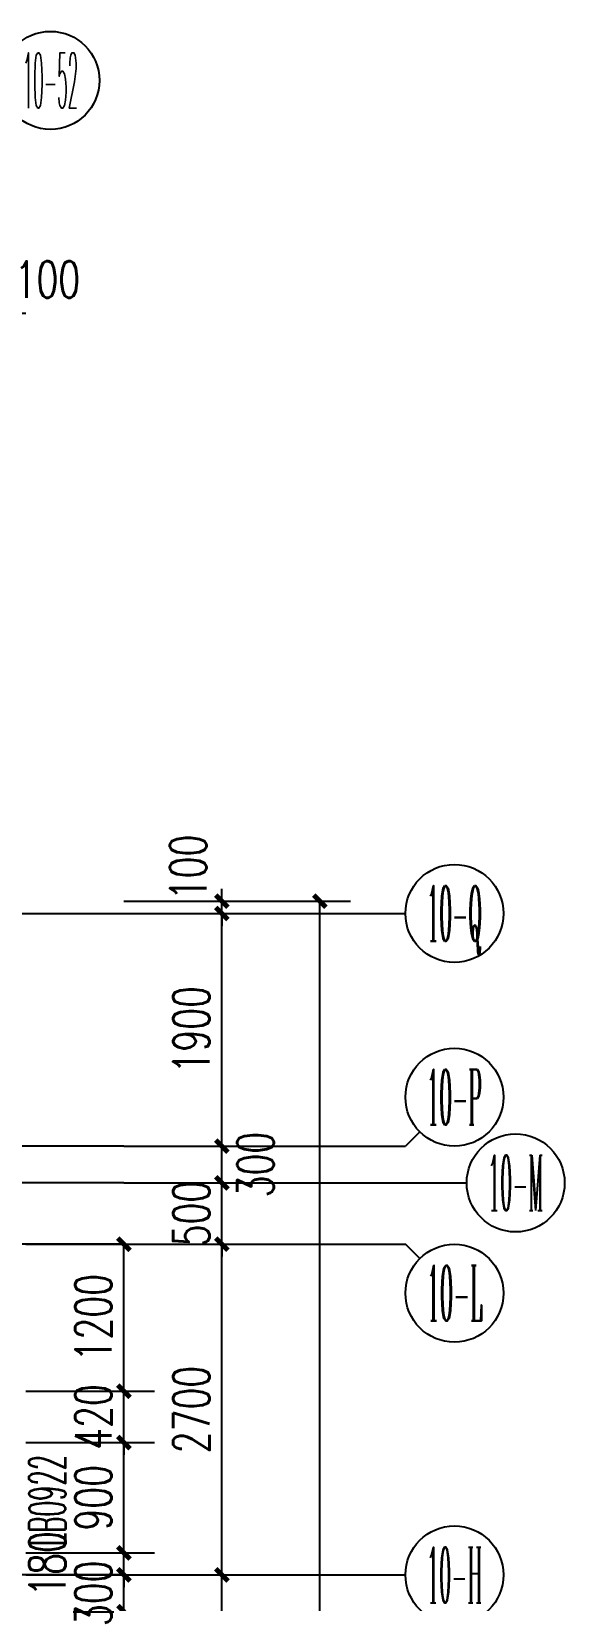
# Model space of a CAD drawing. Header units: millimetres. Extents: x 815519 to 890079, y 147095 to 251022.
# Drawn here: x 885724 to 890079, y 164278 to 177095 of the extents above; entities that cross this region are included whole.
import ezdxf
from ezdxf.enums import TextEntityAlignment as Align

# ---------------------------------------------------------------- set-up
doc = ezdxf.new("R2010")
doc.units = ezdxf.units.MM
doc.header["$LTSCALE"] = 1000
doc.linetypes.add('DOTE', pattern=[61.468, 50.8, -5.08, 0.508, -5.08])
doc.layers.get('Defpoints').update_dxf_attribs({"color": 1})
for name, color, linetype in [('AXIS', 3, 'Continuous'), ('AXIS_TEXT', 7, 'Continuous'), ('PUB_DIM', 3, 'Continuous'), ('WINDOW', 4, 'Continuous'), ('WINDOW_TEXT', 7, 'Continuous'), ('看线', 163, 'Continuous'), ('面积框', 6, 'Continuous')]:
    doc.layers.add(name, color=color, linetype=linetype)
doc.layers.add('DOTE', color=1, linetype='DOTE', plot=False)
doc.styles.add('_TCH_AXIS', font='COMPLEX', dxfattribs={"bigfont": 'GBCBIG'})
doc.styles.add('_TCH_DIM_T3', font='SIMPLEX.shx', dxfattribs={"width": 0.7, "bigfont": 'GBCBIG.shx'})
doc.styles.add('_TCH_WINDOW', font='SIMPLEX', dxfattribs={"height": 3.5, "bigfont": 'GBCBIG'})
doc.styles.add('COMPLEX', font='COMPLEX')
doc.dimstyles.new('_TCH_ARCH&&100', dxfattribs={"dimtxt": 297.5, "dimasz": 100, "dimexe": 250, "dimexo": 300, "dimgap": 100, "dimtad": 1, "dimdec": 0, "dimzin": 0, "dimdsep": 46, "dimtxsty": '_TCH_DIM_T3', "dimblk": 'ARCHTICK', "dimcen": 0.09, "dimclrt": 7, "dimazin": 2, "dimtfac": 1, "dimtdec": 0, "dimtix": 1, "dimtmove": 2, "dimatfit": 3, "dimfxl": 1, "dimtolj": 1, "dimtzin": 0, "dimarcsym": 0})

# ---------------------------------------------------------------- blocks, each defined once
blk = doc.blocks.new('_AXISO')
blk.add_circle((0, 0), 0.5)
at = {"layer": 'AXIS_TEXT', "style": 'COMPLEX', "width": 1.041667}
blk.add_attdef('A', text='', height=0.56, dxfattribs=at).set_placement((-0.25, -0.28), (0.25, -0.28), align=Align.FIT)
blk = doc.blocks.new('_ArchTick')
at = {"color": 0, "linetype": 'ByBlock', "const_width": 0.4}
blk.add_lwpolyline([(-0.5, -0.5), (0.5, 0.5)], dxfattribs=at)
blk = doc.blocks.new('*D628')
at = {"layer": 'Defpoints', "color": 0, "transparency": 16777216}
for p in [(-302973, 361950), (-301873, 361950), (-302973, 346150)]:
    blk.add_point(p, dxfattribs=at)
at = {"layer": 'PUB_DIM', "color": 0, "lineweight": -2, "transparency": 16777216}
for p, q in [((-302673, 361950), (-301623, 361950)), ((-301873, 346150), (-301873, 361950)), ((-302673, 346150), (-301623, 346150))]:
    blk.add_line(p, q, dxfattribs=at)
at = {"layer": 'PUB_DIM', "color": 0, "lineweight": -2, "transparency": 16777216, "xscale": 100, "yscale": 100, "zscale": 100}
for p, rotation in [((-301873, 361950), 90), ((-301873, 346150), 270)]:
    blk.add_blockref('_ArchTick', p, dxfattribs=dict(at, rotation=rotation))
at = {"layer": 'PUB_DIM', "color": 7, "transparency": 16777216, "insert": (-302122, 354050), "char_height": 297.5, "attachment_point": 5, "rotation": 90, "style": '_TCH_DIM_T3'}
blk.add_mtext('\\A1;15800', dxfattribs=at)
blk = doc.blocks.new('*D629')
at = {"layer": 'Defpoints', "color": 0, "transparency": 16777216}
for p in [(-303773, 361950), (-303773, 361850), (-302673, 361950)]:
    blk.add_point(p, dxfattribs=at)
at = {"layer": 'PUB_DIM', "color": 0, "lineweight": -2, "transparency": 16777216}
for p, q in [((-302673, 361950), (-302673, 362050)), ((-303473, 361950), (-302423, 361950)), ((-303473, 361850), (-302423, 361850)), ((-302673, 361850), (-302673, 361950)), ((-302673, 361850), (-302673, 361750))]:
    blk.add_line(p, q, dxfattribs=at)
at = {"layer": 'PUB_DIM', "color": 0, "lineweight": -2, "transparency": 16777216, "xscale": 100, "yscale": 100, "zscale": 100}
for p, rotation in [((-302673, 361950), 270), ((-302673, 361850), 90)]:
    blk.add_blockref('_ArchTick', p, dxfattribs=dict(at, rotation=rotation))
at = {"layer": 'PUB_DIM', "color": 7, "transparency": 16777216, "insert": (-302948, 362225), "char_height": 297.5, "attachment_point": 5, "rotation": 90, "style": '_TCH_DIM_T3'}
blk.add_mtext('\\A1;100', dxfattribs=at)
blk = doc.blocks.new('*D630')
at = {"layer": 'Defpoints', "color": 0, "transparency": 16777216}
for p in [(-303773, 361850), (-302673, 361850), (-303773, 359950)]:
    blk.add_point(p, dxfattribs=at)
at = {"layer": 'PUB_DIM', "color": 0, "lineweight": -2, "transparency": 16777216}
for p, q in [((-303473, 361850), (-302423, 361850)), ((-302673, 359950), (-302673, 361850)), ((-303473, 359950), (-302423, 359950))]:
    blk.add_line(p, q, dxfattribs=at)
at = {"layer": 'PUB_DIM', "color": 0, "lineweight": -2, "transparency": 16777216, "xscale": 100, "yscale": 100, "zscale": 100}
for p, rotation in [((-302673, 361850), 90), ((-302673, 359950), 270)]:
    blk.add_blockref('_ArchTick', p, dxfattribs=dict(at, rotation=rotation))
at = {"layer": 'PUB_DIM', "color": 7, "transparency": 16777216, "insert": (-302922, 360900), "char_height": 297.5, "attachment_point": 5, "rotation": 90, "style": '_TCH_DIM_T3'}
blk.add_mtext('\\A1;1900', dxfattribs=at)
blk = doc.blocks.new('*D631')
at = {"layer": 'Defpoints', "color": 0, "transparency": 16777216}
for p in [(-303773, 359950), (-302673, 359950), (-303773, 359650)]:
    blk.add_point(p, dxfattribs=at)
at = {"layer": 'PUB_DIM', "color": 0, "lineweight": -2, "transparency": 16777216}
for p, q in [((-303473, 359950), (-302423, 359950)), ((-302673, 359650), (-302673, 359950)), ((-303473, 359650), (-302423, 359650))]:
    blk.add_line(p, q, dxfattribs=at)
at = {"layer": 'PUB_DIM', "color": 0, "lineweight": -2, "transparency": 16777216, "xscale": 100, "yscale": 100, "zscale": 100}
for p, rotation in [((-302673, 359950), 90), ((-302673, 359650), 270)]:
    blk.add_blockref('_ArchTick', p, dxfattribs=dict(at, rotation=rotation))
at = {"layer": 'PUB_DIM', "color": 7, "transparency": 16777216, "insert": (-302398, 359800), "char_height": 297.5, "attachment_point": 5, "rotation": 90, "style": '_TCH_DIM_T3'}
blk.add_mtext('\\A1;300', dxfattribs=at)
blk = doc.blocks.new('*D632')
at = {"layer": 'Defpoints', "color": 0, "transparency": 16777216}
for p in [(-303773, 359650), (-302673, 359650), (-303773, 359150)]:
    blk.add_point(p, dxfattribs=at)
at = {"layer": 'PUB_DIM', "color": 0, "lineweight": -2, "transparency": 16777216}
for p, q in [((-302673, 359650), (-302673, 359750)), ((-303473, 359650), (-302423, 359650)), ((-302673, 359150), (-302673, 359650)), ((-303473, 359150), (-302423, 359150)), ((-302673, 359150), (-302673, 359050))]:
    blk.add_line(p, q, dxfattribs=at)
at = {"layer": 'PUB_DIM', "color": 0, "lineweight": -2, "transparency": 16777216, "xscale": 100, "yscale": 100, "zscale": 100}
for p, rotation in [((-302673, 359650), 270), ((-302673, 359150), 90)]:
    blk.add_blockref('_ArchTick', p, dxfattribs=dict(at, rotation=rotation))
at = {"layer": 'PUB_DIM', "color": 7, "transparency": 16777216, "insert": (-302922, 359400), "char_height": 297.5, "attachment_point": 5, "rotation": 90, "style": '_TCH_DIM_T3'}
blk.add_mtext('\\A1;500', dxfattribs=at)
blk = doc.blocks.new('*D633')
at = {"layer": 'Defpoints', "color": 0, "transparency": 16777216}
for p in [(-303773, 359150), (-302673, 359150), (-303773, 356450)]:
    blk.add_point(p, dxfattribs=at)
at = {"layer": 'PUB_DIM', "color": 0, "lineweight": -2, "transparency": 16777216}
for p, q in [((-303473, 359150), (-302423, 359150)), ((-302673, 356450), (-302673, 359150)), ((-303473, 356450), (-302423, 356450))]:
    blk.add_line(p, q, dxfattribs=at)
at = {"layer": 'PUB_DIM', "color": 0, "lineweight": -2, "transparency": 16777216, "xscale": 100, "yscale": 100, "zscale": 100}
for p, rotation in [((-302673, 359150), 90), ((-302673, 356450), 270)]:
    blk.add_blockref('_ArchTick', p, dxfattribs=dict(at, rotation=rotation))
at = {"layer": 'PUB_DIM', "color": 7, "transparency": 16777216, "insert": (-302922, 357800), "char_height": 297.5, "attachment_point": 5, "rotation": 90, "style": '_TCH_DIM_T3'}
blk.add_mtext('\\A1;2700', dxfattribs=at)
blk = doc.blocks.new('*D634')
at = {"layer": 'Defpoints', "color": 0, "transparency": 16777216}
for p in [(-303773, 356450), (-302673, 356450), (-303773, 354150)]:
    blk.add_point(p, dxfattribs=at)
at = {"layer": 'PUB_DIM', "color": 0, "lineweight": -2, "transparency": 16777216}
for p, q in [((-303473, 356450), (-302423, 356450)), ((-302673, 354150), (-302673, 356450)), ((-303473, 354150), (-302423, 354150))]:
    blk.add_line(p, q, dxfattribs=at)
at = {"layer": 'PUB_DIM', "color": 0, "lineweight": -2, "transparency": 16777216, "xscale": 100, "yscale": 100, "zscale": 100}
for p, rotation in [((-302673, 356450), 90), ((-302673, 354150), 270)]:
    blk.add_blockref('_ArchTick', p, dxfattribs=dict(at, rotation=rotation))
at = {"layer": 'PUB_DIM', "color": 7, "transparency": 16777216, "insert": (-302922, 355300), "char_height": 297.5, "attachment_point": 5, "rotation": 90, "style": '_TCH_DIM_T3'}
blk.add_mtext('\\A1;2300', dxfattribs=at)
blk = doc.blocks.new('*D701')
at = {"layer": 'Defpoints', "color": 0, "transparency": 16777216}
for p in [(-304373, 366750), (-304473, 365650), (-304373, 365650)]:
    blk.add_point(p, dxfattribs=at)
at = {"layer": 'PUB_DIM', "color": 0, "lineweight": -2, "transparency": 16777216}
for p, q in [((-304473, 365950), (-304473, 367000)), ((-304373, 365950), (-304373, 367000)), ((-304473, 366750), (-304573, 366750)), ((-304473, 366750), (-304373, 366750)), ((-304373, 366750), (-304273, 366750))]:
    blk.add_line(p, q, dxfattribs=at)
at = {"layer": 'PUB_DIM', "color": 0, "lineweight": -2, "transparency": 16777216, "xscale": 100, "yscale": 100, "zscale": 100}
blk.add_blockref('_ArchTick', (-304473, 366750), dxfattribs=at)
at = {"layer": 'PUB_DIM', "color": 0, "lineweight": -2, "transparency": 16777216, "xscale": 100, "yscale": 100, "zscale": 100, "rotation": 180}
blk.add_blockref('_ArchTick', (-304373, 366750), dxfattribs=at)
at = {"layer": 'PUB_DIM', "color": 7, "transparency": 16777216, "insert": (-304098, 367025), "char_height": 297.5, "attachment_point": 5, "style": '_TCH_DIM_T3'}
blk.add_mtext('\\A1;100', dxfattribs=at)
blk = doc.blocks.new('$WINLIB2D$00000039')
at = {"color": 0}
for points in [[(-0.5, 0.5), (-0.5, -0.5)], [(0.5, 0.5), (-0.5, 0.5)], [(0.5, -0.5), (0.5, 0.5)], [(-0.5, 0.167), (0.5, 0.167)], [(-0.384, -0.167), (-0.448, 0.167)], [(-0.316, -0.167), (-0.38, 0.167)], [(-0.248, -0.167), (-0.312, 0.167)], [(-0.18, -0.167), (-0.244, 0.167)], [(-0.112, -0.167), (-0.176, 0.167)], [(-0.044, -0.167), (-0.108, 0.167)], [(0.024, -0.167), (-0.04, 0.167)], [(0.092, -0.167), (0.028, 0.167)], [(0.16, -0.167), (0.096, 0.167)], [(0.228, -0.167), (0.164, 0.167)], [(0.296, -0.167), (0.232, 0.167)], [(0.364, -0.167), (0.3, 0.167)], [(0.432, -0.167), (0.368, 0.167)], [(0.5, -0.167), (0.436, 0.167)], [(-0.452, -0.167), (-0.5, 0.084)], [(-0.5, -0.167), (0.5, -0.167)], [(0.5, -0.5), (-0.5, -0.5)]]:
    blk.add_lwpolyline(points, dxfattribs=at)
blk = doc.blocks.new('3D户型-平面-反')
at = {"layer": 'WINDOW'}
ref = blk.add_blockref('$WINLIB2D$00000039', (156549, 432608), dxfattribs=dict(at, xscale=900, yscale=100, zscale=900, rotation=89.9999999999133))
ref.add_attrib('A', 'LB0922', (157023, 432216), dxfattribs={"layer": 'WINDOW_TEXT', "height": 297.5, "rotation": 90, "style": '_TCH_WINDOW', "width": 0.494118})
blk = doc.blocks.new('*D832')
at = {"layer": 'Defpoints', "color": 0, "transparency": 16777216}
for p in [(-177370, 550000), (-176270, 550000), (-177370, 548800)]:
    blk.add_point(p, dxfattribs=at)
at = {"layer": 'PUB_DIM', "color": 0, "lineweight": -2, "transparency": 16777216}
for p, q in [((-177070, 550000), (-176020, 550000)), ((-176270, 548800), (-176270, 550000)), ((-177070, 548800), (-176020, 548800))]:
    blk.add_line(p, q, dxfattribs=at)
at = {"layer": 'PUB_DIM', "color": 0, "lineweight": -2, "transparency": 16777216, "xscale": 100, "yscale": 100, "zscale": 100}
for p, rotation in [((-176270, 550000), 90), ((-176270, 548800), 270)]:
    blk.add_blockref('_ArchTick', p, dxfattribs=dict(at, rotation=rotation))
at = {"layer": 'PUB_DIM', "color": 7, "transparency": 16777216, "insert": (-176519, 549400), "char_height": 297.5, "attachment_point": 5, "rotation": 90, "style": '_TCH_DIM_T3'}
blk.add_mtext('\\A1;1200', dxfattribs=at)
blk = doc.blocks.new('*D833')
at = {"layer": 'Defpoints', "color": 0, "transparency": 16777216}
for p in [(-177370, 548800), (-176270, 548800), (-177370, 548380)]:
    blk.add_point(p, dxfattribs=at)
at = {"layer": 'PUB_DIM', "color": 0, "lineweight": -2, "transparency": 16777216}
for p, q in [((-176270, 548800), (-176270, 548900)), ((-177070, 548800), (-176020, 548800)), ((-176270, 548380), (-176270, 548800)), ((-177070, 548380), (-176020, 548380)), ((-176270, 548380), (-176270, 548280))]:
    blk.add_line(p, q, dxfattribs=at)
at = {"layer": 'PUB_DIM', "color": 0, "lineweight": -2, "transparency": 16777216, "xscale": 100, "yscale": 100, "zscale": 100}
for p, rotation in [((-176270, 548800), 270), ((-176270, 548380), 90)]:
    blk.add_blockref('_ArchTick', p, dxfattribs=dict(at, rotation=rotation))
at = {"layer": 'PUB_DIM', "color": 7, "transparency": 16777216, "insert": (-176519, 548590), "char_height": 297.5, "attachment_point": 5, "rotation": 90, "style": '_TCH_DIM_T3'}
blk.add_mtext('\\A1;420', dxfattribs=at)
blk = doc.blocks.new('*D834')
at = {"layer": 'Defpoints', "color": 0, "transparency": 16777216}
for p in [(-177370, 548380), (-176270, 548380), (-177370, 547480)]:
    blk.add_point(p, dxfattribs=at)
at = {"layer": 'PUB_DIM', "color": 0, "lineweight": -2, "transparency": 16777216}
for p, q in [((-177070, 548380), (-176020, 548380)), ((-176270, 547480), (-176270, 548380)), ((-177070, 547480), (-176020, 547480))]:
    blk.add_line(p, q, dxfattribs=at)
at = {"layer": 'PUB_DIM', "color": 0, "lineweight": -2, "transparency": 16777216, "xscale": 100, "yscale": 100, "zscale": 100}
for p, rotation in [((-176270, 548380), 90), ((-176270, 547480), 270)]:
    blk.add_blockref('_ArchTick', p, dxfattribs=dict(at, rotation=rotation))
at = {"layer": 'PUB_DIM', "color": 7, "transparency": 16777216, "insert": (-176519, 547930), "char_height": 297.5, "attachment_point": 5, "rotation": 90, "style": '_TCH_DIM_T3'}
blk.add_mtext('\\A1;900', dxfattribs=at)
blk = doc.blocks.new('*D835')
at = {"layer": 'Defpoints', "color": 0, "transparency": 16777216}
for p in [(-177370, 547480), (-176270, 547480), (-177370, 547300)]:
    blk.add_point(p, dxfattribs=at)
at = {"layer": 'PUB_DIM', "color": 0, "lineweight": -2, "transparency": 16777216}
for p, q in [((-176270, 547480), (-176270, 547580)), ((-177070, 547480), (-176020, 547480)), ((-176270, 547300), (-176270, 547480)), ((-177070, 547300), (-176020, 547300)), ((-176270, 547300), (-176270, 547200))]:
    blk.add_line(p, q, dxfattribs=at)
at = {"layer": 'PUB_DIM', "color": 0, "lineweight": -2, "transparency": 16777216, "xscale": 100, "yscale": 100, "zscale": 100}
for p, rotation in [((-176270, 547480), 270), ((-176270, 547300), 90)]:
    blk.add_blockref('_ArchTick', p, dxfattribs=dict(at, rotation=rotation))
at = {"layer": 'PUB_DIM', "color": 7, "transparency": 16777216, "insert": (-176895, 547390), "char_height": 297.5, "attachment_point": 5, "rotation": 90, "style": '_TCH_DIM_T3'}
blk.add_mtext('\\A1;180', dxfattribs=at)
blk = doc.blocks.new('*D836')
at = {"layer": 'Defpoints', "color": 0, "transparency": 16777216}
for p in [(-177370, 547300), (-176270, 547300), (-177370, 547000)]:
    blk.add_point(p, dxfattribs=at)
at = {"layer": 'PUB_DIM', "color": 0, "lineweight": -2, "transparency": 16777216}
for p, q in [((-176270, 547300), (-176270, 547400)), ((-177070, 547300), (-176020, 547300)), ((-176270, 547000), (-176270, 547300)), ((-177070, 547000), (-176020, 547000)), ((-176270, 547000), (-176270, 546900))]:
    blk.add_line(p, q, dxfattribs=at)
at = {"layer": 'PUB_DIM', "color": 0, "lineweight": -2, "transparency": 16777216, "xscale": 100, "yscale": 100, "zscale": 100}
for p, rotation in [((-176270, 547300), 270), ((-176270, 547000), 90)]:
    blk.add_blockref('_ArchTick', p, dxfattribs=dict(at, rotation=rotation))
at = {"layer": 'PUB_DIM', "color": 7, "transparency": 16777216, "insert": (-176519, 547150), "char_height": 297.5, "attachment_point": 5, "rotation": 90, "style": '_TCH_DIM_T3'}
blk.add_mtext('\\A1;300', dxfattribs=at)
blk = doc.blocks.new('10#标准层轴网')
at = {"layer": 'AXIS'}
for p, q in [((-303473.1, 361850), (-301173.1, 361850)), ((-301055.9, 360067.2), (-301173.1, 359950)), ((-303473.1, 359950), (-301173.1, 359950)), ((-302973.1, 359650), (-300673.1, 359650)), ((-303473.1, 359150), (-301173.1, 359150)), ((-301055.9, 359032.8), (-301173.1, 359150)), ((-303473.1, 356450), (-301173.1, 356450))]:
    blk.add_line(p, q, dxfattribs=at)
at = {"layer": 'DOTE'}
for p, q in [((-370833.1, 361850), (-303473.1, 361850)), ((-303473.1, 359950), (-312273.1, 359950)), ((-303473.1, 359650), (-309873.1, 359650)), ((-303473.1, 359150), (-329473.1, 359150)), ((-303473.1, 356450), (-330273.1, 356450))]:
    blk.add_line(p, q, dxfattribs=at)
at = {"layer": 'AXIS'}
ref = blk.add_blockref('_AXISO', (-304073.1, 368650), dxfattribs=dict(at, xscale=800, yscale=800, zscale=800))
ref.add_attrib('A', '10-52', dxfattribs={"layer": 'AXIS_TEXT', "height": 452.55, "style": '_TCH_AXIS', "width": 0.221053}).set_placement((-304299.4, 368423.7), (-303846.8, 368423.7), align=Align.FIT)
ref = blk.add_blockref('_AXISO', (-300773.1, 361850), dxfattribs=dict(at, xscale=800, yscale=800, zscale=800))
ref.add_attrib('A', '10-Q', dxfattribs={"layer": 'AXIS_TEXT', "height": 452.55, "style": '_TCH_AXIS', "width": 0.272727}).set_placement((-300999.4, 361623.7), (-300546.8, 361623.7), align=Align.FIT)
ref = blk.add_blockref('_AXISO', (-300773.1, 360350), dxfattribs=dict(at, xscale=800, yscale=800, zscale=800))
ref.add_attrib('A', '10-P', dxfattribs={"layer": 'AXIS_TEXT', "height": 452.55, "style": '_TCH_AXIS', "width": 0.269231}).set_placement((-300999.4, 360123.7), (-300546.8, 360123.7), align=Align.FIT)
ref = blk.add_blockref('_AXISO', (-300273.1, 359650), dxfattribs=dict(at, xscale=800, yscale=800, zscale=800))
ref.add_attrib('A', '10-M', dxfattribs={"layer": 'AXIS_TEXT', "height": 452.55, "style": '_TCH_AXIS', "width": 0.256098}).set_placement((-300499.4, 359423.7), (-300046.8, 359423.7), align=Align.FIT)
ref = blk.add_blockref('_AXISO', (-300773.1, 358750), dxfattribs=dict(at, xscale=800, yscale=800, zscale=800))
ref.add_attrib('A', '10-L', dxfattribs={"layer": 'AXIS_TEXT', "height": 452.55, "style": '_TCH_AXIS', "width": 0.276316}).set_placement((-300999.4, 358523.7), (-300546.8, 358523.7), align=Align.FIT)
ref = blk.add_blockref('_AXISO', (-300773.1, 356450), dxfattribs=dict(at, xscale=800, yscale=800, zscale=800))
ref.add_attrib('A', '10-H', dxfattribs={"layer": 'AXIS_TEXT', "height": 452.55, "style": '_TCH_AXIS', "width": 0.259259}).set_placement((-300999.4, 356223.7), (-300546.8, 356223.7), align=Align.FIT)
at = {"layer": 'PUB_DIM'}
for base, p1, p2, angle, picture, middle in [((-304373.1, 366750), (-304473.1, 365650), (-304373.1, 365650), 0, '*D701', (-304098.1, 367025)), ((-302673.1, 361950), (-303773.1, 361850), (-303773.1, 361950), 90, '*D629', (-302948.1, 362225)), ((-302673.1, 359950), (-303773.1, 359650), (-303773.1, 359950), 90, '*D631', (-302398.1, 359800))]:
    dim = blk.add_linear_dim(base=base, p1=p1, p2=p2, angle=angle, dimstyle='_TCH_ARCH&&100', dxfattribs=at)
    dim.commit()
    dim.dimension.update_dxf_attribs({"geometry": picture, "text_midpoint": middle, "dimtype": 129})
for p1, p2, picture, middle in [((-302973.1, 346150), (-302973.1, 361950), '*D628', (-302121.8, 354050)), ((-303773.1, 359950), (-303773.1, 361850), '*D630', (-302921.8, 360900)), ((-303773.1, 359150), (-303773.1, 359650), '*D632', (-302921.8, 359400)), ((-303773.1, 356450), (-303773.1, 359150), '*D633', (-302921.8, 357800)), ((-303773.1, 354150), (-303773.1, 356450), '*D634', (-302921.8, 355300))]:
    dim = blk.add_aligned_dim(p1=p1, p2=p2, distance=-1100, dimstyle='_TCH_ARCH&&100', dxfattribs=at)
    dim.commit()
    dim.dimension.update_dxf_attribs({"geometry": picture, "text_midpoint": middle})
blk = doc.blocks.new('10#尺寸标注-0')
at = {"layer": 'PUB_DIM', "color": 112}
for p1, p2, picture, middle in [((-177370, 548800), (-177370, 550000), '*D832', (-176518.8, 549400)), ((-177370, 548380), (-177370, 548800), '*D833', (-176518.8, 548590)), ((-177370, 547480), (-177370, 548380), '*D834', (-176518.8, 547930)), ((-177370, 547000), (-177370, 547300), '*D836', (-176518.8, 547150))]:
    dim = blk.add_aligned_dim(p1=p1, p2=p2, distance=-1100, dimstyle='_TCH_ARCH&&100', dxfattribs=at)
    dim.commit()
    dim.dimension.update_dxf_attribs({"geometry": picture, "text_midpoint": middle})
dim = blk.add_linear_dim(base=(-176270, 547480), p1=(-177370, 547300), p2=(-177370, 547480), angle=90, dimstyle='_TCH_ARCH&&100', dxfattribs=at)
dim.commit()
dim.dimension.update_dxf_attribs({"geometry": '*D835', "text_midpoint": (-176895, 547390), "dimtype": 129})

msp = doc.modelspace()

# ---------------------------------------------------------------- block references
at = {"layer": '看线'}
for name, p in [('10#标准层轴网', (1189952.5, -191954.6)), ('3D户型-平面-反', (728980, -267482.3))]:
    msp.add_blockref(name, p, dxfattribs=at)
at = {"layer": '面积框'}
msp.add_blockref('10#尺寸标注-0', (1062749.5, -382804.6), dxfattribs=at)

doc.saveas('drawing.dxf')
